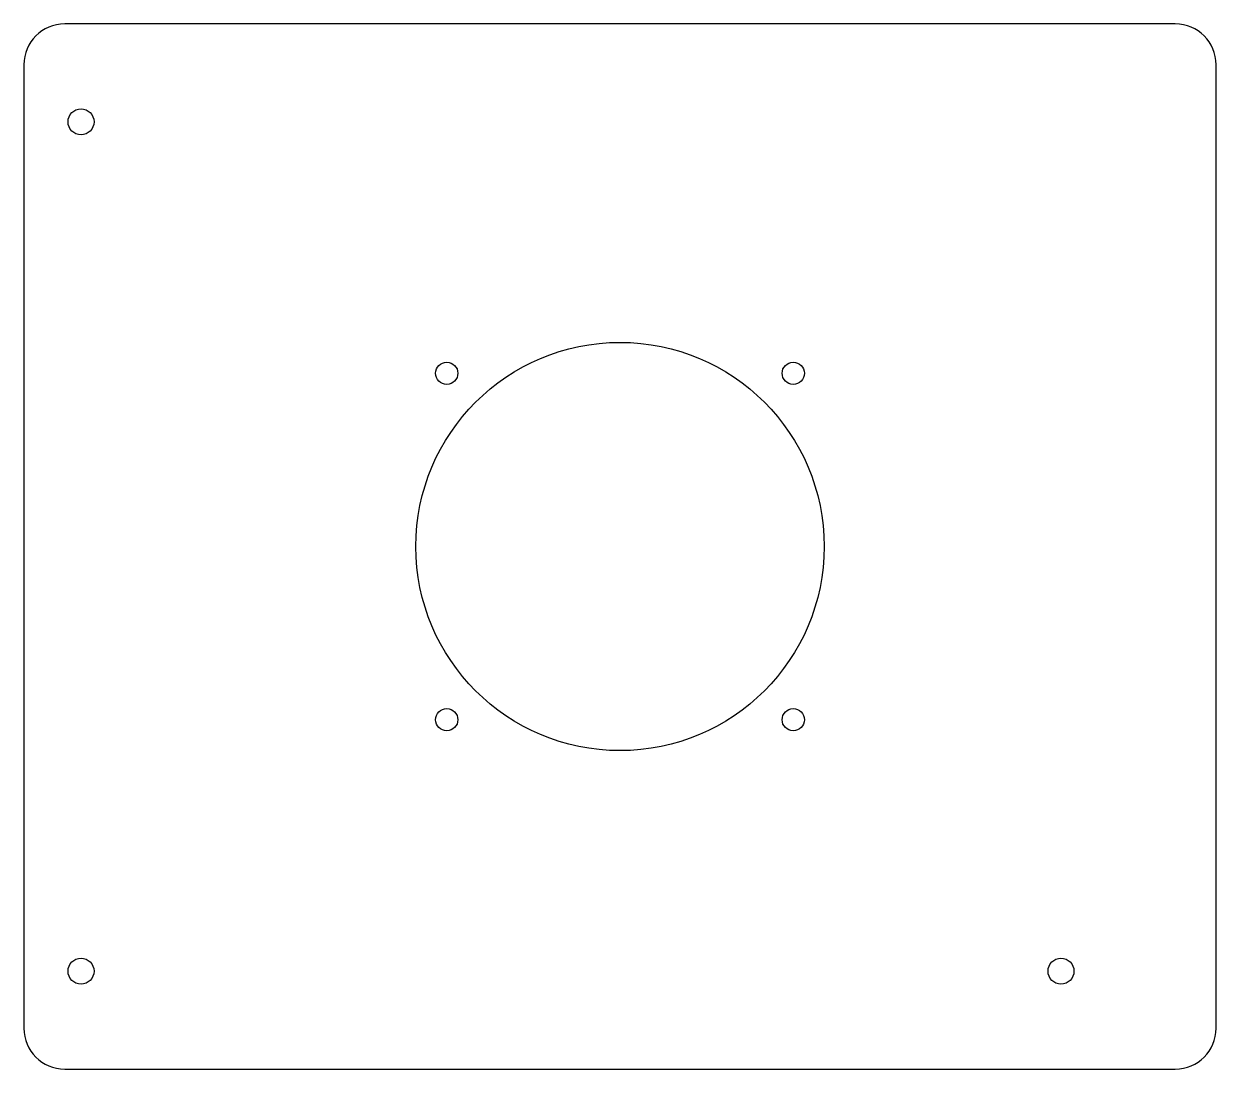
# Model space of a CAD drawing. Header units: millimetres. Extents: x -93 to 93, y -81 to 81.
import ezdxf

# ---------------------------------------------------------------- set-up
doc = ezdxf.new("R2010")
doc.units = ezdxf.units.MM

msp = doc.modelspace()

# ---------------------------------------------------------------- linework, layer by layer
for p, q in [((86.36, 81.28, 3.17), (-86.36, 81.28, 3.17)), ((-92.71, 74.93, 3.17), (-92.71, -74.93, 3.17)), ((92.71, -74.93, 3.17), (92.71, 74.93, 3.17)), ((-86.36, -81.28, 3.17), (86.36, -81.28, 3.17))]:
    msp.add_line(p, q)
for centre, radius in [((-83.82, 66.04, 3.17), 2.02), ((0, 0, 3.17), 31.75), ((-26.94, 26.94, 3.17), 1.73), ((26.94, 26.94, 3.17), 1.73), ((-26.94, -26.94, 3.17), 1.73), ((26.94, -26.94, 3.17), 1.73), ((-83.82, -66.04, 3.17), 2.02), ((68.58, -66.04, 3.17), 2.02)]:
    msp.add_circle(centre, radius)
for centre, start, end in [((-86.36, 74.93, 3.17), 90, 180), ((86.36, 74.93, 3.17), 0, 90), ((-86.36, -74.93, 3.17), 180, 270), ((86.36, -74.93, 3.17), -90, 0)]:
    msp.add_arc(centre, 6.35, start, end)

doc.saveas('drawing.dxf')
